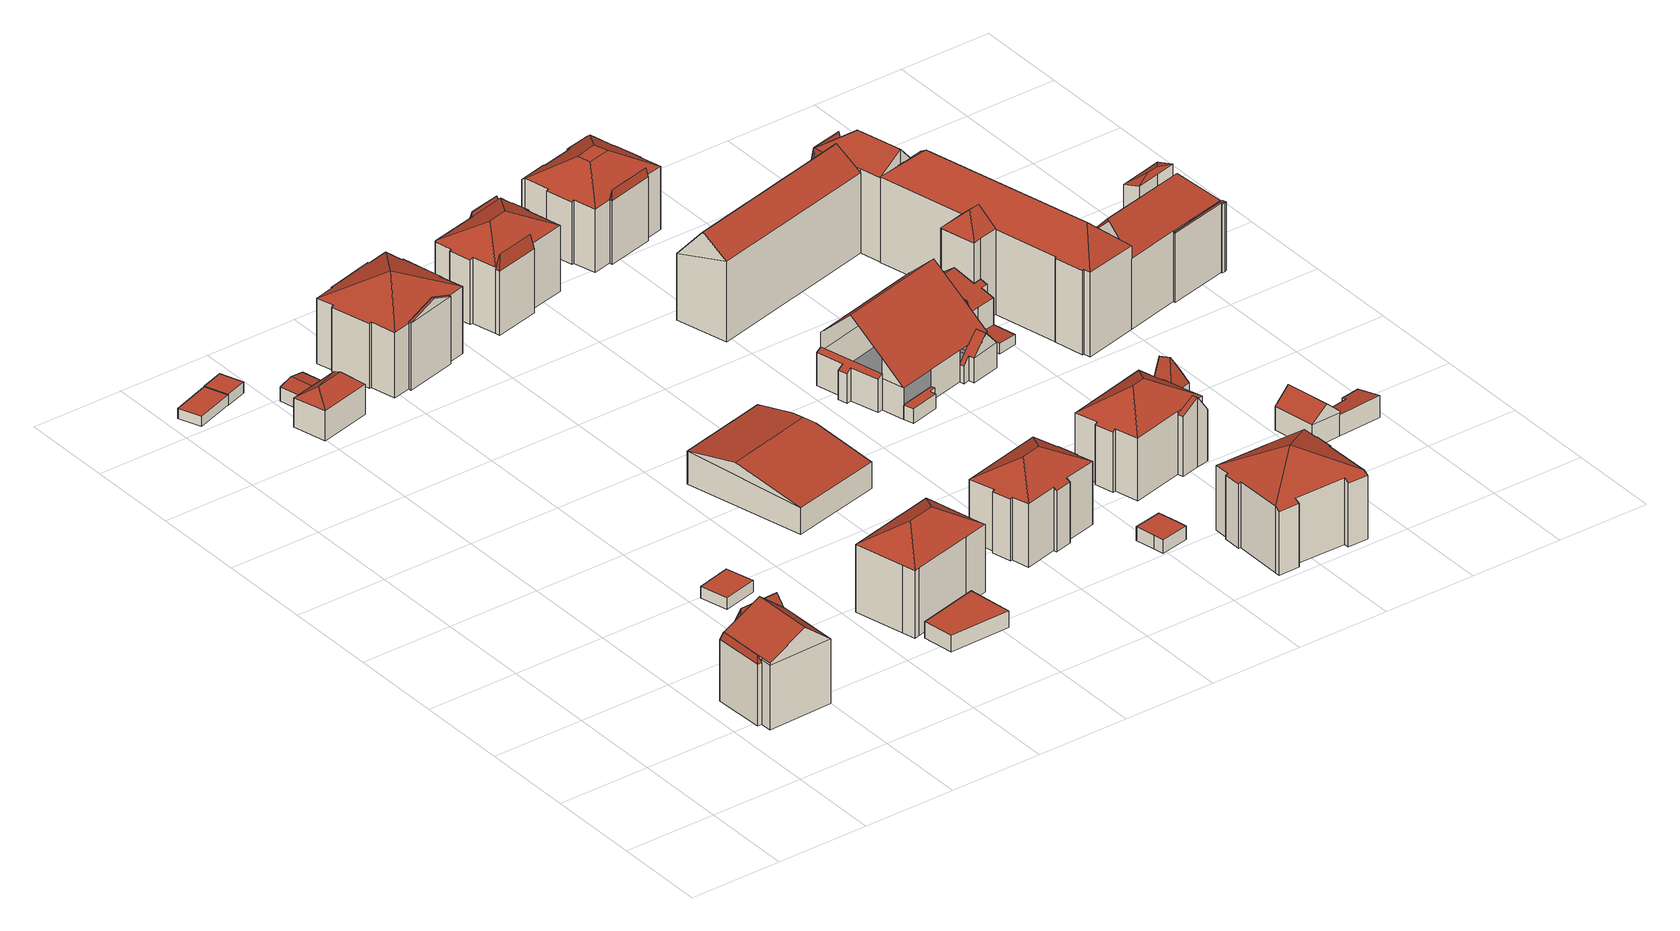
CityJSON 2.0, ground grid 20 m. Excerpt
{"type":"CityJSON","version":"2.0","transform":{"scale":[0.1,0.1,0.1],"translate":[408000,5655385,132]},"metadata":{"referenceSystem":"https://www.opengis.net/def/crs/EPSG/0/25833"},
"CityObjects":{
"building1":{"type":"Building","attributes":{"Gemeindeschluessel":14612000,"Geometrietyp2DReferenz":"3000","function":"31001_9998","roofType":"9999"},"children":["building1-1","building1-2","building1-3"]},
"building1-1":{"type":"BuildingPart","attributes":{"Dachtyp_tdc":"tdcFreeFormRoof","Dachneigung":74.18,"QualitaetDacherkennung":21,"Geometrietyp2DReferenz":"3000","measuredHeight":17.49,"roofType":"5000"},"parents":["building1"],"geometry":[{"type":"MultiSurface","lod":"2","boundaries":[[[0,1,2,3]],[[1,4,5,2]],[[4,6,7,5]],[[6,8,9,7]],[[8,10,11,9]],[[10,12,13,11]],[[12,14,15,13]],[[14,16,17,15]],[[16,18,19,17]],[[18,20,21,19]],[[22,16,14,12,23]],[[12,10,8,6,4,24,23]],[[4,1,0,24]],[[0,22,23,24]],[[22,20,18,16]],[[25,3,2,5,7,9,11,13,15,17,19,21]]],"semantics":{"surfaces":[{"type":"WallSurface"},{"type":"RoofSurface"},{"type":"GroundSurface"}],"values":[0,0,0,0,0,0,0,0,0,0,1,1,1,1,1,2]}}]},
"building1-2":{"type":"BuildingPart","attributes":{"Dachtyp_tdc":"tdcGableRoof","Dachneigung":28.32,"QualitaetDacherkennung":46,"Geometrietyp2DReferenz":"3000","measuredHeight":19.17,"roofType":"3100"},"parents":["building1"],"geometry":[{"type":"MultiSurface","lod":"2","boundaries":[[[26,27,0,3,28,29]],[[30,31,32,21,20]],[[31,33,34,32]],[[33,35,36,37,34]],[[38,39,40,41,42,43]],[[30,44,41,40,31]],[[26,43,42,27]],[[35,38,43,26]],[[27,42,41,44]],[[33,39,38,35]],[[31,40,39,33]],[[37,28,3,25,21,32,34]]],"semantics":{"surfaces":[{"type":"WallSurface"},{"type":"RoofSurface"},{"type":"GroundSurface"}],"values":[0,0,0,0,1,1,0,0,0,0,0,2]}}]},
"building1-3":{"type":"BuildingPart","attributes":{"Dachtyp_tdc":"tdcFreeFormRoof","Dachneigung":73.33,"QualitaetDacherkennung":64,"Geometrietyp2DReferenz":"3000","measuredHeight":15.13,"roofType":"5000"},"parents":["building1"],"geometry":[{"type":"MultiSurface","lod":"2","boundaries":[[[36,45,46,37]],[[45,47,48,46]],[[47,29,28,48]],[[49,29,47]],[[50,49,47,45]],[[50,45,36]],[[49,50,36,29]],[[37,46,48,28]]],"semantics":{"surfaces":[{"type":"WallSurface"},{"type":"RoofSurface"},{"type":"GroundSurface"}],"values":[0,0,0,1,1,1,1,2]}}]},
"building2":{"type":"Building","attributes":{"Dachtyp_tdc":"tdcPolyFlatRoof","Gemeindeschluessel":14612000,"Dachneigung":0,"QualitaetDacherkennung":77,"Geometrietyp2DReferenz":"3000","measuredHeight":2.22,"function":"31001_9998","roofType":"1000"},"geometry":[{"type":"Solid","lod":"2","boundaries":[[[[51,52,53,54]],[[52,55,56,53]],[[55,57,58,56]],[[57,51,54,58]],[[57,55,52,51]],[[54,53,56,58]]]],"semantics":{"surfaces":[{"type":"WallSurface"},{"type":"RoofSurface"},{"type":"GroundSurface"}],"values":[[0,0,0,0,1,2]]}}]},
"building3":{"type":"Building","attributes":{"Dachtyp_tdc":"tdcPolyFlatRoof","Gemeindeschluessel":14612000,"Dachneigung":0,"QualitaetDacherkennung":81,"Geometrietyp2DReferenz":"3000","measuredHeight":2.33,"function":"31001_9998","roofType":"1000"},"geometry":[{"type":"Solid","lod":"2","boundaries":[[[[59,60,61,62]],[[60,63,64,61]],[[63,65,66,64]],[[65,59,62,66]],[[65,63,60,59]],[[62,61,64,66]]]],"semantics":{"surfaces":[{"type":"WallSurface"},{"type":"RoofSurface"},{"type":"GroundSurface"}],"values":[[0,0,0,0,1,2]]}}]},
"building4":{"type":"Building","attributes":{"Dachtyp_tdc":"tdcPolyFlatRoof","Gemeindeschluessel":14612000,"Dachneigung":0,"QualitaetDacherkennung":86,"Geometrietyp2DReferenz":"3000","measuredHeight":2.49,"function":"31001_9998","roofType":"1000"},"geometry":[{"type":"Solid","lod":"2","boundaries":[[[[67,68,69,70]],[[68,71,72,69]],[[71,73,74,72]],[[73,67,70,74]],[[73,71,68,67]],[[70,69,72,74]]]],"semantics":{"surfaces":[{"type":"WallSurface"},{"type":"RoofSurface"},{"type":"GroundSurface"}],"values":[[0,0,0,0,1,2]]}}]},
"building5":{"type":"Building","attributes":{"Dachtyp_tdc":"tdcFreeFormRoof","Gemeindeschluessel":14612000,"Dachneigung":34.82,"QualitaetDacherkennung":79,"Geometrietyp2DReferenz":"3000","measuredHeight":9.05,"function":"31001_9998","roofType":"5000"},"geometry":[{"type":"Solid","lod":"2","boundaries":[[[[75,76,77,78]],[[76,79,80,77]],[[79,81,82,80]],[[81,75,78,82]],[[76,83,79]],[[75,81,84]],[[75,84,83,76]],[[81,83,84]],[[83,81,79]],[[78,77,80,82]]]],"semantics":{"surfaces":[{"type":"WallSurface"},{"type":"RoofSurface"},{"type":"GroundSurface"}],"values":[[0,0,0,0,1,1,1,1,1,2]]}}]},
"building6":{"type":"Building","attributes":{"Dachtyp_tdc":"tdcGableRoof","Gemeindeschluessel":14612000,"Dachneigung":11.76,"QualitaetDacherkennung":77,"Geometrietyp2DReferenz":"3000","measuredHeight":3.79,"function":"31001_9998","roofType":"3100"},"geometry":[{"type":"Solid","lod":"2","boundaries":[[[[85,86,87,88]],[[86,89,90,87]],[[89,91,82,90]],[[91,85,88,82]],[[89,86,92]],[[85,91,93]],[[86,85,93,92]],[[91,89,92,93]],[[88,87,90,82]]]],"semantics":{"surfaces":[{"type":"WallSurface"},{"type":"RoofSurface"},{"type":"GroundSurface"}],"values":[[0,0,0,0,0,0,1,1,2]]}}]},
"building7":{"type":"Building","attributes":{"Dachtyp_tdc":"tdcPolyFlatRoof","Gemeindeschluessel":14612000,"Dachneigung":0,"QualitaetDacherkennung":93,"Geometrietyp2DReferenz":"3000","measuredHeight":3.65,"function":"31001_9998","roofType":"1000"},"geometry":[{"type":"Solid","lod":"2","boundaries":[[[[94,95,96,97]],[[95,98,99,96]],[[98,100,101,99]],[[100,94,97,101]],[[100,98,95,94]],[[97,96,99,101]]]],"semantics":{"surfaces":[{"type":"WallSurface"},{"type":"RoofSurface"},{"type":"GroundSurface"}],"values":[[0,0,0,0,1,2]]}}]},
"building8":{"type":"Building","attributes":{"Dachtyp_tdc":"tdcHipRoof","Gemeindeschluessel":14612000,"Dachneigung":31.81,"QualitaetDacherkennung":75,"Geometrietyp2DReferenz":"3000","measuredHeight":19.2,"function":"31001_9998","roofType":"3200"},"geometry":[{"type":"Solid","lod":"2","boundaries":[[[[102,103,104,105]],[[103,106,107,104]],[[106,108,109,107]],[[108,110,111,109]],[[110,112,113,111]],[[112,114,115,113]],[[114,116,117,115]],[[116,102,105,117]],[[112,110,108,118]],[[106,103,102,119]],[[108,106,119,118]],[[102,116,114,112,118,119]],[[105,104,107,109,111,113,115,117]]]],"semantics":{"surfaces":[{"type":"WallSurface"},{"type":"RoofSurface"},{"type":"GroundSurface"}],"values":[[0,0,0,0,0,0,0,0,1,1,1,1,2]]}}]},
"building9":{"type":"Building","attributes":{"Gemeindeschluessel":14612000,"Geometrietyp2DReferenz":"3000","function":"31001_9998","roofType":"9999"},"children":["building9-1","building9-2"]},
"building9-1":{"type":"BuildingPart","attributes":{"Dachtyp_tdc":"tdcTentRoof","Dachneigung":24.64,"QualitaetDacherkennung":57,"Geometrietyp2DReferenz":"3000","measuredHeight":18.91,"roofType":"3500"},"parents":["building9"],"geometry":[{"type":"MultiSurface","lod":"2","boundaries":[[[120,121,122,123]],[[121,124,125,122]],[[124,126,127,125]],[[126,128,129,127]],[[128,130,131,129]],[[130,132,133,131]],[[132,134,135,133]],[[134,136,137,135]],[[136,138,139,137]],[[138,140,141,139]],[[140,142,143,141]],[[142,144,145,143]],[[144,146,147,145]],[[146,148,149,147]],[[148,150,151,149]],[[150,152,153,151]],[[152,154,155,153]],[[132,130,128,126,124,121,156]],[[142,140,138,136,134,132,156]],[[152,150,148,146,144,142,156]],[[121,120,154,152,156]],[[123,122,125,127,129,131,133,135,137,139,141,143,145,147,149,151,153,155]]],"semantics":{"surfaces":[{"type":"WallSurface"},{"type":"RoofSurface"},{"type":"GroundSurface"}],"values":[0,0,0,0,0,0,0,0,0,0,0,0,0,0,0,0,0,1,1,1,1,2]}}]},
"building9-2":{"type":"BuildingPart","attributes":{"Dachtyp_tdc":"tdcGableRoof","Dachneigung":17.4,"QualitaetDacherkennung":10,"Geometrietyp2DReferenz":"3000","measuredHeight":16.74,"roofType":"3100"},"parents":["building9"],"geometry":[{"type":"MultiSurface","lod":"2","boundaries":[[[157,158,159,155,154]],[[158,160,161,159]],[[160,162,120,123,161]],[[160,158,163]],[[157,162,164]],[[158,157,164,163]],[[162,160,163,164]],[[155,159,161,123]]],"semantics":{"surfaces":[{"type":"WallSurface"},{"type":"RoofSurface"},{"type":"GroundSurface"}],"values":[0,0,0,0,0,1,1,2]}}]},
"building10":{"type":"Building","attributes":{"name":"37. Grundschule Dresden","Dachtyp_tdc":"tdcGableAndHippedGRoof","Gemeindeschluessel":14612000,"Dachneigung":12.97,"QualitaetDacherkennung":6,"Geometrietyp2DReferenz":"3000","measuredHeight":9.39,"function":"31001_3021","roofType":"9999"},"geometry":[{"type":"Solid","lod":"2","boundaries":[[[[165,166,167,168]],[[166,169,170,167]],[[169,171,172,170]],[[171,165,168,172]],[[169,166,173,174]],[[165,171,175]],[[174,173,176]],[[166,165,175,176,173]],[[171,169,174,176,175]],[[168,167,170,172]]]],"semantics":{"surfaces":[{"type":"WallSurface"},{"type":"RoofSurface"},{"type":"GroundSurface"}],"values":[[0,0,0,0,0,0,1,1,1,2]]}}]},
"building11":{"type":"Building","attributes":{"Dachtyp_tdc":"tdcHipRoof","Gemeindeschluessel":14612000,"Dachneigung":31.65,"QualitaetDacherkennung":63,"Geometrietyp2DReferenz":"3000","measuredHeight":17.86,"function":"31001_9998","roofType":"3200"},"geometry":[{"type":"Solid","lod":"2","boundaries":[[[[177,178,179,180]],[[178,181,182,179]],[[181,183,184,182]],[[183,185,186,184]],[[185,187,188,186]],[[187,189,190,188]],[[189,191,192,190]],[[191,193,194,192]],[[193,195,196,194]],[[195,197,198,196]],[[197,199,200,198]],[[199,201,202,200]],[[201,203,204,202]],[[203,205,206,204]],[[205,207,208,206]],[[207,177,180,208]],[[203,201,199,197,195,193,209]],[[191,189,187,185,183,181,210]],[[193,191,210,209]],[[181,178,177,207,205,203,209,210]],[[180,179,182,184,186,188,190,192,194,196,198,200,202,204,206,208]]]],"semantics":{"surfaces":[{"type":"WallSurface"},{"type":"RoofSurface"},{"type":"GroundSurface"}],"values":[[0,0,0,0,0,0,0,0,0,0,0,0,0,0,0,0,1,1,1,1,2]]}}]},
"building12":{"type":"Building","attributes":{"Gemeindeschluessel":14612000,"Geometrietyp2DReferenz":"3000","function":"31001_9998","roofType":"9999"},"children":["building12-1","building12-2","building12-3"]},
"building12-1":{"type":"BuildingPart","attributes":{"Dachtyp_tdc":"tdcFreeFormRoof","Dachneigung":81.1,"QualitaetDacherkennung":23,"Geometrietyp2DReferenz":"3000","measuredHeight":17.26,"roofType":"5000"},"parents":["building12"],"geometry":[{"type":"MultiSurface","lod":"2","boundaries":[[[211,212,213,214]],[[212,215,216,213]],[[215,217,218,216]],[[219,217,215]],[[220,219,215,212]],[[220,212,211]],[[219,220,211,217]],[[214,213,216,218]]],"semantics":{"surfaces":[{"type":"WallSurface"},{"type":"RoofSurface"},{"type":"GroundSurface"}],"values":[0,0,0,1,1,1,1,2]}}]},
"building12-2":{"type":"BuildingPart","attributes":{"Dachtyp_tdc":"tdcHipRoof","Dachneigung":27.55,"QualitaetDacherkennung":63,"Geometrietyp2DReferenz":"3000","measuredHeight":18.12,"roofType":"3200"},"parents":["building12"],"geometry":[{"type":"MultiSurface","lod":"2","boundaries":[[[221,222,223,224]],[[222,225,226,223]],[[225,227,228,226]],[[227,229,230,228]],[[229,231,232,230]],[[231,233,234,235,232]],[[236,237,238]],[[236,239,240,237]],[[239,241,242,240]],[[241,243,244,242]],[[243,245,246,244]],[[245,247,248,246]],[[247,249,211,214,248]],[[250,221,224,218,217]],[[247,245,243,241,239,236,251]],[[231,229,227,225,222,221,250,252]],[[236,233,231,252,251]],[[250,249,247,251,252]],[[224,223,226,228,230,232,235,237,240,242,244,246,248,214,218]]],"semantics":{"surfaces":[{"type":"WallSurface"},{"type":"RoofSurface"},{"type":"GroundSurface"}],"values":[0,0,0,0,0,0,0,0,0,0,0,0,0,0,1,1,1,1,2]}}]},
"building12-3":{"type":"BuildingPart","attributes":{"Dachtyp_tdc":"tdcFreeFormRoof","Dachneigung":77.1,"QualitaetDacherkennung":28,"Geometrietyp2DReferenz":"3000","measuredHeight":15.12,"roofType":"5000"},"parents":["building12"],"geometry":[{"type":"MultiSurface","lod":"2","boundaries":[[[238,253,254]],[[253,255,256,254]],[[255,234,256]],[[234,238,254,256]],[[257,237,235,258]],[[253,238,237,257]],[[234,255,258,235]],[[255,253,257,258]]],"semantics":{"surfaces":[{"type":"RoofSurface"},{"type":"GroundSurface"},{"type":"WallSurface"}],"values":[0,0,0,0,1,2,2,2]}}]},
"building13":{"type":"Building","attributes":{"Dachtyp_tdc":"tdcPolyFlatRoof","Gemeindeschluessel":14612000,"Dachneigung":0,"QualitaetDacherkennung":48,"Geometrietyp2DReferenz":"3000","measuredHeight":3,"function":"31001_9998","roofType":"1000"},"geometry":[{"type":"Solid","lod":"2","boundaries":[[[[259,260,261,262]],[[260,263,264,261]],[[263,265,266,264]],[[265,267,268,266]],[[267,269,270,268]],[[269,259,262,270]],[[269,267,265,263,260,259]],[[262,261,264,266,268,270]]]],"semantics":{"surfaces":[{"type":"WallSurface"},{"type":"RoofSurface"},{"type":"GroundSurface"}],"values":[[0,0,0,0,0,0,1,2]]}}]},
"building14":{"type":"Building","attributes":{"Gemeindeschluessel":14612000,"Geometrietyp2DReferenz":"3000","function":"31001_9998","roofType":"9999"},"children":["building14-1","building14-2"]},
"building14-1":{"type":"BuildingPart","attributes":{"Dachtyp_tdc":"tdcTentRoof","Dachneigung":28.74,"QualitaetDacherkennung":71,"Geometrietyp2DReferenz":"3000","measuredHeight":19.4,"roofType":"3500"},"parents":["building14"],"geometry":[{"type":"MultiSurface","lod":"2","boundaries":[[[271,272,273,274]],[[272,275,276,273]],[[275,277,278,276]],[[277,279,280,278]],[[279,281,282,280]],[[281,283,284,282]],[[283,285,286,284]],[[285,287,288,286]],[[287,289,290,288]],[[289,291,292,290]],[[291,293,294,292]],[[293,295,296,294]],[[295,297,298,296]],[[297,299,300,298]],[[299,301,302,303,300]],[[304,305,306,307,308]],[[305,309,310,306]],[[309,271,274,310]],[[289,287,285,283,281,279,277,275,311]],[[299,297,295,293,291,289,311]],[[304,301,299,311]],[[275,272,271,309,305,304,311]],[[274,273,276,278,280,282,284,286,288,290,292,294,296,298,300,303,307,306,310]]],"semantics":{"surfaces":[{"type":"WallSurface"},{"type":"RoofSurface"},{"type":"GroundSurface"}],"values":[0,0,0,0,0,0,0,0,0,0,0,0,0,0,0,0,0,0,1,1,1,1,2]}}]},
"building14-2":{"type":"BuildingPart","attributes":{"Dachtyp_tdc":"tdcPolyFlatRoof","Dachneigung":0,"QualitaetDacherkennung":0,"Geometrietyp2DReferenz":"3000","measuredHeight":3.03,"roofType":"9999"},"parents":["building14"],"geometry":[{"type":"MultiSurface","lod":"2","boundaries":[[[312,302,308,313]],[[313,308,307,314]],[[302,312,315,303]],[[312,313,314,315]],[[314,307,303,315]],[[303,307,308,302]]],"semantics":{"surfaces":[{"type":"RoofSurface"},{"type":"WallSurface"},{"type":"GroundSurface"},{"type":"ClosureSurface","isClosure":"1","QuelleClosure":"LoD1Solid"}],"values":[0,1,1,1,2,3]}}]},
"building15":{"type":"Building","attributes":{"Gemeindeschluessel":14612000,"Geometrietyp2DReferenz":"3000","function":"31001_9998","roofType":"9999"},"children":["building15-1","building15-2"]},
"building15-1":{"type":"BuildingPart","attributes":{"Dachtyp_tdc":"tdcGableRoof","Dachneigung":55.45,"QualitaetDacherkennung":21,"Geometrietyp2DReferenz":"3000","measuredHeight":15.12,"roofType":"3100"},"parents":["building15"],"geometry":[{"type":"MultiSurface","lod":"2","boundaries":[[[316,317,318,319]],[[317,320,321,318]],[[320,322,323,321]],[[322,324,325,323]],[[320,317,316,326,327]],[[327,328,324,322,320]],[[329,319,318,321,323,325]]],"semantics":{"surfaces":[{"type":"WallSurface"},{"type":"RoofSurface"},{"type":"GroundSurface"}],"values":[0,0,0,0,1,1,2]}}]},
"building15-2":{"type":"BuildingPart","attributes":{"Dachtyp_tdc":"tdcHipRoof","Dachneigung":34.28,"QualitaetDacherkennung":63,"Geometrietyp2DReferenz":"3000","measuredHeight":18.43,"roofType":"3200"},"parents":["building15"],"geometry":[{"type":"MultiSurface","lod":"2","boundaries":[[[330,331,332,333]],[[331,334,335,332]],[[334,336,337,335]],[[336,338,339,337]],[[338,340,341,339]],[[340,342,343,341]],[[342,344,345,343]],[[344,346,347,345]],[[346,348,349,347]],[[348,350,319,349]],[[350,316,319]],[[351,352,353,325,324]],[[352,330,333,353]],[[350,348,346,344,342,340,354]],[[338,336,334,331,330,352,355]],[[340,338,355,354]],[[352,351,328,356,326,350,354,355]],[[333,332,335,337,339,341,343,345,347,349,319,329,325,353]]],"semantics":{"surfaces":[{"type":"WallSurface"},{"type":"RoofSurface"},{"type":"GroundSurface"}],"values":[0,0,0,0,0,0,0,0,0,0,0,0,0,1,1,1,1,2]}}]},
"building16":{"type":"Building","attributes":{"Gemeindeschluessel":14612000,"Geometrietyp2DReferenz":"3000","function":"31001_3211","roofType":"9999"},"children":["building16-1","building16-2","building16-3","building16-4","building16-5","building16-6"]},
"building16-1":{"type":"BuildingPart","attributes":{"Dachtyp_tdc":"tdcPolyFlatRoof","Dachneigung":31.81,"QualitaetDacherkennung":79,"Geometrietyp2DReferenz":"3000","measuredHeight":7.84,"roofType":"2100"},"parents":["building16"],"geometry":[{"type":"MultiSurface","lod":"2","boundaries":[[[357,358,359,360]],[[358,361,362,359]],[[361,363,364,362]],[[363,365,366,364]],[[365,367,368,366]],[[367,369,370,371,368]],[[372,357,360,373,374]],[[372,369,367,365,363,361,358,357]],[[360,359,362,364,366,368,371,373]]],"semantics":{"surfaces":[{"type":"WallSurface"},{"type":"RoofSurface"},{"type":"GroundSurface"}],"values":[0,0,0,0,0,0,0,1,2]}}]},
"building16-2":{"type":"BuildingPart","attributes":{"Dachtyp_tdc":"tdcGableRoof","Dachneigung":40.79,"QualitaetDacherkennung":34,"Geometrietyp2DReferenz":"3000","measuredHeight":17.72,"roofType":"3100"},"parents":["building16"],"geometry":[{"type":"MultiSurface","lod":"2","boundaries":[[[375,376,377,378,379,380]],[[381,374,373,382,383]],[[370,384,385,371]],[[386,387,388,389,390]],[[376,375,387,391,392,393,394,381]],[[395,393,392,396]],[[370,369,395,396,397,384]],[[381,394,372,374]],[[386,398,391,387]],[[387,375,399,400]],[[379,378,382,373,371,385,390,389]]],"semantics":{"surfaces":[{"type":"WallSurface"},{"type":"RoofSurface"},{"type":"GroundSurface"}],"values":[0,0,0,0,1,1,0,0,0,0,2]}}]},
"building16-3":{"type":"BuildingPart","attributes":{"Dachtyp_tdc":"tdcPolyFlatRoof","Dachneigung":0,"QualitaetDacherkennung":0,"Geometrietyp2DReferenz":"3000","measuredHeight":3.2,"roofType":"9999"},"parents":["building16"],"geometry":[{"type":"MultiSurface","lod":"2","boundaries":[[[401,402,403,404,377,383]],[[377,404,405,378]],[[404,403,406,405]],[[403,402,407,406]],[[402,401,408,407]],[[401,383,382,408]],[[382,378,405,406,407,408]],[[378,382,383,377]]],"semantics":{"surfaces":[{"type":"RoofSurface"},{"type":"WallSurface"},{"type":"GroundSurface"},{"type":"ClosureSurface","isClosure":"1","QuelleClosure":"LoD1Solid"}],"values":[0,1,1,1,1,1,2,3]}}]},
"building16-4":{"type":"BuildingPart","attributes":{"Dachtyp_tdc":"tdcFreeFormRoof","Dachneigung":19,"QualitaetDacherkennung":25,"Geometrietyp2DReferenz":"3000","measuredHeight":11.21,"roofType":"5000"},"parents":["building16"],"geometry":[{"type":"MultiSurface","lod":"2","boundaries":[[[409,410,411,412]],[[410,413,414,411]],[[413,415,416,414]],[[415,417,418,416]],[[417,419,420,418]],[[419,421,422,420]],[[421,423,424,422]],[[423,425,426,424]],[[425,427,428,426]],[[427,429,430,428]],[[429,431,432,430]],[[433,434,435,436]],[[434,409,412,435]],[[437,438,431,429,427,425,423,421,419,417]],[[417,415,413,410,409,434,433,439,437]],[[412,411,414,416,418,420,422,424,426,428,430,432,440,436,435]]],"semantics":{"surfaces":[{"type":"WallSurface"},{"type":"RoofSurface"},{"type":"GroundSurface"}],"values":[0,0,0,0,0,0,0,0,0,0,0,0,0,1,1,2]}}]},
"building16-5":{"type":"BuildingPart","attributes":{"Dachtyp_tdc":"tdcFreeFormRoof","Dachneigung":48.66,"QualitaetDacherkennung":45,"Geometrietyp2DReferenz":"3000","measuredHeight":9.2,"roofType":"5000"},"parents":["building16"],"geometry":[{"type":"MultiSurface","lod":"2","boundaries":[[[441,442,443,444]],[[442,380,379,443]],[[388,445,446,389]],[[445,447,448,446]],[[447,441,444,448]],[[449,445,388,400,450]],[[447,449,450,399,380,442,441]],[[447,445,449]],[[444,443,379,389,446,448]]],"semantics":{"surfaces":[{"type":"WallSurface"},{"type":"RoofSurface"},{"type":"GroundSurface"}],"values":[0,0,0,0,0,1,1,0,2]}}]},
"building16-6":{"type":"BuildingPart","attributes":{"Dachtyp_tdc":"tdcFreeFormRoof","Dachneigung":79.51,"QualitaetDacherkennung":32,"Geometrietyp2DReferenz":"3000","measuredHeight":11.79,"roofType":"5000"},"parents":["building16"],"geometry":[{"type":"MultiSurface","lod":"2","boundaries":[[[451,398,386,390,452]],[[397,453,433,436,385,384]],[[454,453,397]],[[455,454,397,398]],[[455,398,451]],[[454,455,451,438,456,439,453]],[[452,390,385,436,440,432]]],"semantics":{"surfaces":[{"type":"WallSurface"},{"type":"RoofSurface"},{"type":"GroundSurface"}],"values":[0,0,1,1,1,1,2]}}]},
"building17":{"type":"Building","attributes":{"Gemeindeschluessel":14612000,"Geometrietyp2DReferenz":"3000","function":"31001_9998","roofType":"9999"},"children":["building17-1","building17-2"]},
"building17-1":{"type":"BuildingPart","attributes":{"Dachtyp_tdc":"tdcCutTentRoof","Dachneigung":31.35,"QualitaetDacherkennung":58,"Geometrietyp2DReferenz":"3000","measuredHeight":17.89,"roofType":"9999"},"parents":["building17"],"geometry":[{"type":"MultiSurface","lod":"2","boundaries":[[[457,458,459,460]],[[458,461,462,459]],[[461,463,464,462]],[[463,465,466,464]],[[465,467,468,466]],[[467,469,470,468]],[[469,471,472,470]],[[471,473,474,472]],[[473,475,476,474]],[[475,477,478,476]],[[477,479,480,478]],[[479,481,482,480]],[[481,483,484,482]],[[483,485,486,484]],[[485,487,488,486]],[[487,489,490,488]],[[489,491,492,490]],[[491,493,494,492]],[[493,495,496,494]],[[469,467,465,463,461,458,497,498]],[[483,481,479,477,475,473,471,469,498,499]],[[493,491,489,487,485,483,499,500]],[[458,457,495,493,500,497]],[[500,499,498,497]],[[460,459,462,464,466,468,470,472,474,476,478,480,482,484,486,488,490,492,494,496]]],"semantics":{"surfaces":[{"type":"WallSurface"},{"type":"RoofSurface"},{"type":"GroundSurface"}],"values":[0,0,0,0,0,0,0,0,0,0,0,0,0,0,0,0,0,0,0,1,1,1,1,1,2]}}]},
"building17-2":{"type":"BuildingPart","attributes":{"Dachtyp_tdc":"tdcFreeFormRoof","Dachneigung":80.7,"QualitaetDacherkennung":12,"Geometrietyp2DReferenz":"3000","measuredHeight":15.95,"roofType":"5000"},"parents":["building17"],"geometry":[{"type":"MultiSurface","lod":"2","boundaries":[[[501,502,503,496,495]],[[502,504,505,503]],[[504,506,457,460,505]],[[507,506,504]],[[508,507,504,502]],[[508,502,501]],[[507,508,501,506]],[[496,503,505,460]]],"semantics":{"surfaces":[{"type":"WallSurface"},{"type":"RoofSurface"},{"type":"GroundSurface"}],"values":[0,0,0,1,1,1,1,2]}}]},
"building18":{"type":"Building","attributes":{"name":"37. Grundschule Dresden","Gemeindeschluessel":14612000,"Geometrietyp2DReferenz":"3000","function":"31001_3021","roofType":"9999"},"children":["building18-1","building18-2","building18-3"]},
"building18-1":{"type":"BuildingPart","attributes":{"Dachtyp_tdc":"tdcGableRoof","Dachneigung":49.42,"QualitaetDacherkennung":49,"Geometrietyp2DReferenz":"3000","measuredHeight":21.64,"roofType":"3100"},"parents":["building18"],"geometry":[{"type":"MultiSurface","lod":"2","boundaries":[[[509,510,511,512]],[[510,513,514,511]],[[513,515,516,514]],[[513,510,517]],[[510,509,518,519,517]],[[515,513,517,519,520,521]],[[512,511,514,516,522]]],"semantics":{"surfaces":[{"type":"WallSurface"},{"type":"RoofSurface"},{"type":"GroundSurface"}],"values":[0,0,0,0,1,1,2]}}]},
"building18-2":{"type":"BuildingPart","attributes":{"Dachtyp_tdc":"tdcHipAndGableRoof","Dachneigung":49.41,"QualitaetDacherkennung":43,"Geometrietyp2DReferenz":"3000","measuredHeight":21.66,"roofType":"5000"},"parents":["building18"],"geometry":[{"type":"MultiSurface","lod":"2","boundaries":[[[523,524,509,512,525]],[[526,527,528,529,530]],[[527,531,532,528]],[[531,533,534,532]],[[533,535,536,534]],[[535,537,538,536]],[[537,539,540,538]],[[539,523,525,540]],[[535,533,531,527,526,541,542]],[[541,520,518,524,523,539,542]],[[539,537,535,542]],[[525,512,522,529,528,532,534,536,538,540]]],"semantics":{"surfaces":[{"type":"WallSurface"},{"type":"RoofSurface"},{"type":"GroundSurface"}],"values":[0,0,0,0,0,0,0,0,1,1,1,2]}}]},
"building18-3":{"type":"BuildingPart","attributes":{"Dachtyp_tdc":"tdcFreeFormRoof","Dachneigung":82.36,"QualitaetDacherkennung":17,"Geometrietyp2DReferenz":"3000","measuredHeight":18.11,"roofType":"5000"},"parents":["building18"],"geometry":[{"type":"MultiSurface","lod":"2","boundaries":[[[543,544,545,546]],[[544,530,529,545]],[[547,530,544]],[[548,547,544,543]],[[548,543,549]],[[547,548,549,530]],[[522,516,546,545,529]]],"semantics":{"surfaces":[{"type":"WallSurface"},{"type":"RoofSurface"},{"type":"GroundSurface"}],"values":[0,0,1,1,1,1,2]}}]},
"building19":{"type":"Building","attributes":{"Dachtyp_tdc":"tdcPolyFlatRoof","Gemeindeschluessel":14612000,"Dachneigung":2.57,"QualitaetDacherkennung":70,"Geometrietyp2DReferenz":"3000","measuredHeight":2.42,"function":"31001_3211","roofType":"2100"},"geometry":[{"type":"Solid","lod":"2","boundaries":[[[[550,551,552,553]],[[551,554,555,552]],[[554,556,557,555]],[[556,550,553,557]],[[556,554,551,550]],[[553,552,555,557]]]],"semantics":{"surfaces":[{"type":"WallSurface"},{"type":"RoofSurface"},{"type":"GroundSurface"}],"values":[[0,0,0,0,1,2]]}}]},
"building20":{"type":"Building","attributes":{"Dachtyp_tdc":"tdcGableRoof","Gemeindeschluessel":14612000,"Dachneigung":16.88,"QualitaetDacherkennung":61,"Geometrietyp2DReferenz":"3000","measuredHeight":2.95,"function":"31001_9998","roofType":"3100"},"geometry":[{"type":"Solid","lod":"2","boundaries":[[[[558,559,560,561]],[[559,562,563,560]],[[562,564,565,563]],[[564,558,561,565]],[[562,559,566]],[[558,564,567]],[[559,558,567,566]],[[564,562,566,567]],[[561,560,563,565]]]],"semantics":{"surfaces":[{"type":"WallSurface"},{"type":"RoofSurface"},{"type":"GroundSurface"}],"values":[[0,0,0,0,0,0,1,1,2]]}}]},
"building21":{"type":"Building","attributes":{"Dachtyp_tdc":"tdcFreeFormRoof","Gemeindeschluessel":14612000,"Dachneigung":68.34,"QualitaetDacherkennung":3,"Geometrietyp2DReferenz":"3000","measuredHeight":12.21,"function":"31001_9998","roofType":"5000"},"geometry":[{"type":"Solid","lod":"2","boundaries":[[[[568,569,570,561]],[[569,571,572,570]],[[571,573,574,572]],[[573,575,576,574]],[[575,577,560,576]],[[577,568,561,560]],[[578,577,575]],[[579,580,578,575,573]],[[579,573,571]],[[581,580,579,571,569]],[[581,569,568]],[[578,580,581,568,577]],[[561,570,572,574,576,560]]]],"semantics":{"surfaces":[{"type":"WallSurface"},{"type":"RoofSurface"},{"type":"GroundSurface"}],"values":[[0,0,0,0,0,0,1,1,0,1,1,1,2]]}}]},
"building22":{"type":"Building","attributes":{"Gemeindeschluessel":14612000,"Geometrietyp2DReferenz":"3000","function":"31001_9998","roofType":"9999"},"children":["building22-1","building22-2"]},
"building22-1":{"type":"BuildingPart","attributes":{"Dachtyp_tdc":"tdcPolyFlatRoof","Dachneigung":10.61,"QualitaetDacherkennung":67,"Geometrietyp2DReferenz":"3000","measuredHeight":4.84,"roofType":"2100"},"parents":["building22"],"geometry":[{"type":"MultiSurface","lod":"2","boundaries":[[[582,583,584,585]],[[586,587,588,589]],[[587,590,591,588]],[[590,592,593,591]],[[592,594,595,593]],[[594,582,585,595]],[[594,592,590,587,586,583,582]],[[585,584,589,588,591,593,595]]],"semantics":{"surfaces":[{"type":"WallSurface"},{"type":"RoofSurface"},{"type":"GroundSurface"}],"values":[0,0,0,0,0,0,1,2]}}]},
"building22-2":{"type":"BuildingPart","attributes":{"Dachtyp_tdc":"tdcGableRoof","Dachneigung":42.08,"QualitaetDacherkennung":82,"Geometrietyp2DReferenz":"3000","measuredHeight":8.37,"roofType":"3100"},"parents":["building22"],"geometry":[{"type":"MultiSurface","lod":"2","boundaries":[[[596,597,598,599]],[[597,600,601,598]],[[600,602,586,589,601]],[[603,604,605,584,583]],[[604,596,599,605]],[[604,606,607,596]],[[608,609,610,607,606,611]],[[602,608,611,603]],[[603,611,606,604]],[[597,610,609,600]],[[596,607,610,597]],[[600,609,608,602]],[[599,598,601,589,584,605]]],"semantics":{"surfaces":[{"type":"WallSurface"},{"type":"RoofSurface"},{"type":"GroundSurface"}],"values":[0,0,0,0,0,1,1,0,0,0,0,0,2]}}]},
"building23":{"type":"Building","attributes":{"name":"36. Oberschule Dresden","Gemeindeschluessel":14612000,"Geometrietyp2DReferenz":"3000","function":"31001_3021","roofType":"9999"},"children":["building23-1","building23-2","building23-3","building23-4","building23-5"]},
"building23-1":{"type":"BuildingPart","attributes":{"Dachtyp_tdc":"tdcHipRoof","Dachneigung":33.73,"QualitaetDacherkennung":31,"Geometrietyp2DReferenz":"3000","measuredHeight":19.56,"roofType":"3200"},"parents":["building23"],"geometry":[{"type":"MultiSurface","lod":"2","boundaries":[[[612,613,614,615,616]],[[617,618,619,620,621]],[[613,612,622]],[[618,617,623]],[[612,618,623,622]],[[617,613,622,623]],[[619,616,615,620]],[[618,612,616,619]]],"semantics":{"surfaces":[{"type":"WallSurface"},{"type":"RoofSurface"},{"type":"GroundSurface"}],"values":[0,0,1,1,1,1,2,0]}}]},
"building23-2":{"type":"BuildingPart","attributes":{"Dachtyp_tdc":"tdcFreeFormRoof","Dachneigung":11.68,"QualitaetDacherkennung":3,"Geometrietyp2DReferenz":"3000","measuredHeight":15.15,"roofType":"5000"},"parents":["building23"],"geometry":[{"type":"MultiSurface","lod":"2","boundaries":[[[624,625,626,627]],[[625,628,629,626]],[[628,630,631,629]],[[630,632,633,631]],[[632,634,635,633]],[[636,624,627,637,638]],[[634,632,639]],[[632,630,628,625,640,639]],[[625,624,636,641,642,640]],[[642,634,639,640]],[[627,626,629,631,633,635,643,637]]],"semantics":{"surfaces":[{"type":"WallSurface"},{"type":"RoofSurface"},{"type":"GroundSurface"}],"values":[0,0,0,0,0,0,1,1,1,1,2]}}]},
"building23-3":{"type":"BuildingPart","attributes":{"Dachtyp_tdc":"tdcHipAndGableRoof","Dachneigung":42.66,"QualitaetDacherkennung":67,"Geometrietyp2DReferenz":"3000","measuredHeight":22.4,"roofType":"5000"},"parents":["building23"],"geometry":[{"type":"MultiSurface","lod":"2","boundaries":[[[644,645,646,647]],[[645,648,649,650,646]],[[651,652,653,654,655]],[[652,656,657,653]],[[656,644,647,657]],[[658,656,659]],[[656,652,651,660,659]],[[661,662,658,659,660]],[[645,662,661,648]],[[648,661,660,651]],[[644,658,662,645]],[[656,658,644]],[[647,646,650,654,653,657]]],"semantics":{"surfaces":[{"type":"WallSurface"},{"type":"RoofSurface"},{"type":"GroundSurface"}],"values":[0,0,0,0,0,1,1,1,0,0,0,0,2]}}]},
"building23-4":{"type":"BuildingPart","attributes":{"Dachtyp_tdc":"tdcFreeFormRoof","Dachneigung":48.84,"QualitaetDacherkennung":19,"Geometrietyp2DReferenz":"3000","measuredHeight":21.83,"roofType":"5000"},"parents":["building23"],"geometry":[{"type":"MultiSurface","lod":"2","boundaries":[[[663,664,665,666]],[[664,638,637,665]],[[667,668,669,635,634]],[[670,621,620,671]],[[672,673,668,667,674,675]],[[674,641,638,664,663,676,677,614,675]],[[614,621,670,678,672,675]],[[615,679,680,666,665,637,643,635,669,681,671,620]],[[614,677,679,615]],[[677,676,680,679]],[[676,663,666,680]]],"semantics":{"surfaces":[{"type":"WallSurface"},{"type":"RoofSurface"},{"type":"GroundSurface"}],"values":[0,0,0,0,1,1,1,2,0,0,0]}}]},
"building23-5":{"type":"BuildingPart","attributes":{"Dachtyp_tdc":"tdcHipRoof","Dachneigung":43.76,"QualitaetDacherkennung":67,"Geometrietyp2DReferenz":"3000","measuredHeight":24.21,"roofType":"3200"},"parents":["building23"],"geometry":[{"type":"MultiSurface","lod":"2","boundaries":[[[682,683,684,685]],[[683,655,654,684]],[[649,686,687,650]],[[686,688,689,687]],[[688,690,691,689]],[[690,692,693,691]],[[692,694,670,671,693]],[[695,696,697,669,668]],[[696,698,699,697]],[[698,700,701,699]],[[700,682,685,701]],[[696,695,702]],[[688,686,703]],[[695,673,704,678,694,692,690,688,703,702]],[[686,649,655,683,682,700,698,696,702,703]],[[685,684,654,650,687,689,691,693,671,681,669,697,699,701]]],"semantics":{"surfaces":[{"type":"WallSurface"},{"type":"RoofSurface"},{"type":"GroundSurface"}],"values":[0,0,0,0,0,0,0,0,0,0,0,1,1,1,1,2]}}]}
},
"vertices":[
[269,271,163],[269,284,164],[269,284,26],[269,271,26],[269,292,164],[269,292,26],[268,300,136],[268,300,26],[306,301,136],[306,301,26],[306,293,163],[306,293,26],[373,295,163],[373,295,26],[378,295,146],[378,295,26],[379,269,146],[379,269,26],[380,240,46],[380,240,26],[375,240,46],[375,240,26],[374,274,163],[363,284,201],[279,281,200],[374,274,26],
[231,270,167],[269,271,167],[231,270,26],[231,270,161],[375,240,167],[378,140,167],[378,140,26],[235,136,167],[235,136,26],[234,160,167],[234,160,161],[234,160,26],[234,160,173],[235,136,173],[317,138,217],[314,272,217],[269,271,193],[231,270,173],[374,274,167],
[225,160,161],[225,160,26],[221,270,161],[221,270,26],[226,265,177],[229,165,177],
[6,1633,48],[89,1662,48],[89,1662,26],[6,1633,26],[107,1613,48],[107,1613,26],[24,1584,48],[24,1584,26],
[107,1613,49],[89,1662,49],[89,1662,25],[107,1613,25],[137,1679,49],[137,1679,25],[155,1630,49],[155,1630,25],
[407,574,47],[481,593,47],[481,593,22],[407,574,22],[497,532,47],[497,532,22],[422,513,47],[422,513,22],
[285,1432,95],[172,1405,95],[172,1405,29],[285,1432,29],[155,1477,93],[155,1477,29],[268,1504,93],[268,1504,29],[190,1447,120],[251,1461,120],
[205,1489,60],[188,1562,60],[188,1562,29],[205,1489,29],[251,1577,60],[251,1577,29],[268,1504,60],[219,1570,67],[236,1496,67],
[664,151,57],[654,218,57],[654,218,21],[664,151,21],[785,250,57],[785,250,21],[799,154,57],[799,154,21],
[640,229,168],[633,258,168],[633,258,20],[640,229,20],[607,366,168],[607,366,20],[805,413,168],[805,413,20],[833,293,168],[833,293,20],[837,276,168],[837,276,20],[784,263,168],[784,263,20],[652,232,168],[652,232,20],[753,328,212],[693,314,212],
[410,1465,162],[371,1455,162],[371,1455,19],[410,1465,19],[358,1510,162],[358,1510,19],[354,1509,160],[354,1509,19],[333,1597,159],[333,1597,19],[338,1598,162],[338,1598,19],[328,1636,161],[328,1636,19],[373,1647,162],[373,1647,19],[372,1650,160],[372,1650,19],[475,1674,162],[475,1674,19],[476,1670,164],[476,1670,19],[521,1680,164],[521,1680,19],[529,1643,164],[529,1643,19],[534,1644,162],[534,1644,19],[554,1554,162],[554,1554,19],[549,1553,165],[549,1553,19],[562,1501,165],[562,1501,19],[522,1491,164],[522,1491,19],[448,1569,208],
[522,1491,167],[523,1485,167],[523,1485,19],[411,1458,165],[411,1458,19],[410,1465,165],[477,1474,186],[476,1480,186],
[625,901,90],[823,948,90],[823,948,18],[625,901,18],[885,684,76],[885,684,18],[687,638,76],[687,638,18],[842,867,106],[855,811,106],[651,790,112],[842,835,112],
[1028,311,149],[1027,318,153],[1027,318,15],[1028,311,15],[956,301,153],[956,301,15],[947,339,152],[947,339,15],[943,338,149],[943,338,15],[933,380,148],[933,380,15],[938,381,151],[938,381,15],[924,439,149],[924,439,15],[1104,482,149],[1104,482,15],[1117,428,151],[1117,428,15],[1122,430,148],[1122,430,15],[1133,386,149],[1133,386,15],[1128,384,152],[1128,384,15],[1137,345,153],[1137,345,15],[1064,328,154],[1064,328,15],[1066,320,149],[1066,320,15],[1051,396,193],[1008,385,193],
[753,1548,152],[755,1538,152],[755,1538,12],[753,1548,12],[659,1516,152],[659,1516,12],[657,1526,152],[657,1526,12],[663,1522,185],[749,1542,185],
[644,1579,156],[638,1578,153],[638,1578,12],[644,1579,12],[627,1625,153],[627,1625,12],[631,1626,155],[631,1626,12],[622,1663,155],[622,1663,12],[624,1664,157],[624,1664,12],[727,1688,157],[727,1688,139],[727,1688,12],[806,1706,157],[806,1706,12],[806,1706,139],[811,1683,157],[811,1683,12],[816,1685,154],[816,1685,12],[825,1647,154],[825,1647,12],[819,1646,157],[819,1646,12],[838,1568,156],[838,1568,12],[753,1548,156],[657,1526,156],[753,1623,193],[709,1612,193],
[803,1717,139],[799,1710,163],[724,1698,139],[731,1694,163],[803,1717,12],[724,1698,12],
[1166,250,48],[1227,262,48],[1227,262,18],[1166,250,18],[1236,219,48],[1236,219,18],[1240,197,48],[1240,197,18],[1178,185,48],[1178,185,18],[1174,207,48],[1174,207,18],
[1514,118,156],[1510,118,158],[1510,118,15],[1514,118,15],[1510,12,160],[1510,12,15],[1510,1,154],[1510,1,15],[1465,1,154],[1465,1,15],[1465,12,160],[1465,12,15],[1352,12,160],[1352,12,15],[1352,1,154],[1352,1,15],[1306,1,154],[1306,1,15],[1306,12,160],[1306,12,15],[1307,119,158],[1307,119,15],[1302,119,155],[1302,119,15],[1302,158,154],[1302,158,15],[1307,158,157],[1307,158,15],[1307,194,156],[1307,194,15],[1424,194,156],[1424,194,45],[1424,194,15],[1510,193,156],[1510,160,157],[1510,160,15],[1510,193,15],[1510,193,45],[1514,160,155],[1514,160,15],[1408,101,209],
[1424,203,45],[1510,203,45],[1510,203,15],[1424,203,15],
[1437,408,123],[1440,395,123],[1440,395,10],[1437,408,10],[1414,390,161],[1414,390,10],[1372,380,141],[1372,380,10],[1369,392,141],[1369,392,10],[1421,404,147],[1411,402,161],[1383,395,147],[1411,402,10],
[1244,417,145],[1238,415,141],[1238,415,10],[1244,417,10],[1228,457,140],[1228,457,10],[1233,458,144],[1233,458,10],[1221,509,142],[1221,509,10],[1401,552,143],[1401,552,10],[1413,502,144],[1413,502,10],[1420,504,140],[1420,504,10],[1431,458,141],[1431,458,10],[1425,457,145],[1425,457,10],[1437,408,147],[1369,392,147],[1256,364,147],[1256,364,10],[1343,461,194],[1311,453,194],[1411,402,147],
[1062,897,77],[1046,959,77],[1046,959,5],[1062,897,5],[1035,956,69],[1035,956,5],[1030,976,69],[1030,976,5],[1042,979,77],[1042,979,5],[1027,1038,77],[1027,1038,5],[1038,1041,84],[1038,1041,74],[1038,1041,5],[1073,900,84],[1073,900,5],[1073,900,74],
[1244,889,74],[1163,869,74],[1163,869,37],[1163,869,5],[1244,889,5],[1244,889,43],[1085,850,74],[1085,850,5],[1085,850,37],[1274,1099,74],[1274,1099,5],[1310,954,74],[1321,908,74],[1321,908,60],[1321,908,5],[1310,954,5],[1310,954,115],[1291,1030,183],[1055,972,183],[1073,900,119],[1038,1041,115],[1274,1099,116],[1274,1099,91],[1310,954,91],[1270,896,74],[1310,905,74],
[1091,828,37],[1154,844,37],[1151,857,37],[1165,861,37],[1165,861,5],[1151,857,5],[1154,844,5],[1091,828,5],
[1353,1112,79],[1375,1117,79],[1375,1117,5],[1353,1112,5],[1379,1102,92],[1379,1102,5],[1358,1097,92],[1358,1097,5],[1365,1066,117],[1365,1066,5],[1376,1020,101],[1376,1020,5],[1395,1025,101],[1395,1025,5],[1398,1009,96],[1398,1009,5],[1383,1006,96],[1383,1006,5],[1389,978,86],[1389,978,5],[1347,969,86],[1347,969,5],[1318,962,86],[1318,962,5],[1286,1101,74],[1352,1118,74],[1352,1118,5],[1286,1101,5],[1298,1051,117],[1315,976,91],[1290,1082,91],[1298,1051,5],
[1260,883,59],[1246,879,43],[1246,879,5],[1260,883,5],[1327,886,60],[1327,886,5],[1263,870,59],[1263,870,5],[1296,878,97],[1290,900,97],
[1320,956,91],[1320,956,5],[1286,1101,91],[1281,1094,123],[1314,960,119],[1298,1051,91],
[971,1593,147],[930,1583,147],[930,1583,9],[971,1593,9],[918,1632,147],[918,1632,9],[913,1631,144],[913,1631,9],[899,1690,145],[899,1690,9],[904,1691,147],[904,1691,9],[891,1745,147],[891,1745,9],[889,1752,142],[889,1752,9],[948,1766,142],[948,1766,9],[950,1759,147],[950,1759,9],[1017,1775,147],[1017,1775,9],[1016,1782,143],[1016,1782,9],[1074,1795,143],[1074,1795,9],[1075,1789,147],[1075,1789,9],[1088,1736,147],[1088,1736,9],[1091,1737,145],[1091,1737,9],[1106,1677,145],[1106,1677,9],[1102,1676,147],[1102,1676,9],[1114,1627,147],[1114,1627,9],[1072,1617,147],[1072,1617,9],[982,1667,188],[975,1695,188],[1023,1708,188],[1031,1677,188],
[1072,1617,148],[1073,1610,148],[1073,1610,9],[972,1586,148],[972,1586,9],[971,1593,148],[975,1590,169],[1069,1613,168],
[1364,1348,179],[987,1258,179],[987,1258,3],[1364,1348,3],[959,1373,148],[959,1373,3],[1337,1464,148],[1337,1464,3],[974,1314,219],[1361,1360,187],[1351,1405,219],[1344,1431,187],[1339,1456,157],[1339,1456,3],
[1374,1303,187],[1364,1348,187],[1374,1303,3],[1417,1475,163],[1441,1480,155],[1441,1480,3],[1417,1475,3],[1417,1475,151],[1439,1489,147],[1439,1489,3],[1451,1492,143],[1451,1492,3],[1453,1483,151],[1453,1483,3],[1489,1330,151],[1489,1330,3],[1432,1317,219],[1432,1317,3],[1339,1456,187],[1409,1418,219],
[1337,1465,151],[1415,1483,151],[1415,1483,3],[1337,1465,3],[1412,1478,184],[1342,1462,184],[1339,1456,151],
[1400,927,28],[1358,918,30],[1358,918,6],[1400,927,6],[1347,969,30],[1347,969,6],[1389,978,28],[1389,978,6],
[1470,542,31],[1519,555,31],[1519,555,5],[1470,542,5],[1527,524,29],[1527,524,5],[1478,512,29],[1478,512,5],[1522,543,35],[1473,530,35],
[1470,542,67],[1468,551,67],[1468,551,5],[1461,591,67],[1461,591,5],[1501,601,67],[1501,601,5],[1516,567,67],[1516,567,5],[1519,555,67],[1504,563,97],[1481,596,120],[1488,571,127],[1476,553,89],
[1784,325,55],[1687,319,53],[1687,319,7],[1784,325,7],[1681,354,46],[1707,359,46],[1707,359,7],[1681,354,7],[1736,364,46],[1736,364,7],[1734,373,44],[1734,373,7],[1775,380,44],[1775,380,7],
[1605,407,58],[1670,418,58],[1670,418,7],[1605,407,7],[1677,379,58],[1677,379,7],[1681,354,58],[1687,319,58],[1621,315,59],[1621,315,7],[1657,317,90],[1640,413,90],[1681,354,62],[1677,379,62],[1670,418,62],[1687,319,62],
[1821,1049,178],[1829,1013,189],[1829,1013,156],[1829,1013,2],[1821,1049,2],[1734,990,189],[1725,1026,178],[1725,1026,2],[1734,990,2],[1734,990,156],[1791,1011,198],[1767,1006,198],
[1864,897,152],[1861,896,152],[1861,896,2],[1864,897,2],[1853,894,152],[1853,894,2],[1853,898,153],[1853,898,2],[1724,867,153],[1724,867,2],[1723,872,153],[1723,872,2],[1862,905,152],[1862,905,2],[1862,905,148],[1725,870,154],[1853,901,154],[1858,904,153],[1855,903,153],[1855,903,2],
[1358,1097,189],[1379,1102,189],[1379,1102,2],[1358,1097,2],[1419,1111,189],[1419,1111,188],[1419,1111,2],[1437,1035,189],[1395,1025,189],[1395,1025,2],[1437,1035,2],[1437,1035,188],[1376,1020,189],[1376,1020,2],[1358,1097,190],[1403,1069,226],[1428,1074,226],[1419,1111,190],[1379,1102,190],
[1857,907,153],[1862,908,148],[1862,908,2],[1857,907,2],[1723,872,156],[1605,843,156],[1605,843,2],[1579,954,156],[1579,954,2],[1592,899,221],[1599,868,185],[1855,903,156],[1787,945,220],[1841,974,153],[1839,973,156],[1585,929,185],[1839,973,2],[1841,974,2],[1592,899,2],
[1467,894,185],[1469,894,188],[1469,894,2],[1467,894,2],[1374,1303,189],[1374,1303,2],[1489,1330,187],[1489,1330,2],[1564,1011,187],[1564,1011,2],[1565,1012,186],[1565,1012,2],[1579,954,186],[1605,843,185],[1488,815,187],[1488,815,2],[1485,830,187],[1485,830,2],[1482,829,185],[1482,829,2],[1533,883,244],[1445,1256,244],[1592,899,185]
]}
